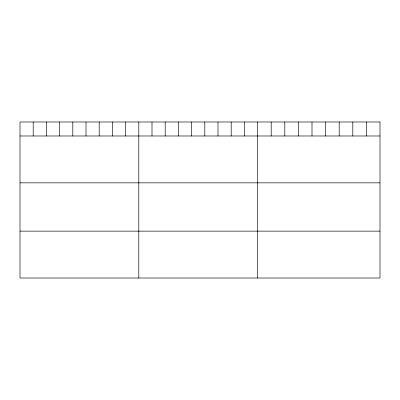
<?xml version="1.0" encoding="UTF-8"?>
<svg xmlns="http://www.w3.org/2000/svg" width="400" height="400" viewBox="0 0 400 400"><rect width="100%" height="100%" fill="white"/><g stroke="black" fill="none" stroke-linecap="round" stroke-linejoin="round"><path stroke-width="0.6" d="M20 135.98L380 135.98M20 182.85L380 182.85M20 231.14L380 231.14M366.4 121.985L366.4 135.98M352.8 121.985L352.8 135.98M339.2 121.985L339.2 135.98M325.6 121.985L325.6 135.98M312 121.985L312 135.98M298.4 121.985L298.4 135.98M284.8 121.985L284.8 135.98M271.2 121.985L271.2 135.98M257.6 121.985L257.6 278.015M244.4 121.985L244.4 135.98M231.2 121.985L231.2 135.98M218 121.985L218 135.98M204.8 121.985L204.8 135.98M191.6 121.985L191.6 135.98M178.4 121.985L178.4 135.98M165.2 121.985L165.2 135.98M152 121.985L152 135.98M138.8 121.985L138.8 278.015M125.6 121.985L125.6 135.98M112.4 121.985L112.4 135.98M99.2 121.985L99.2 135.98M86 121.985L86 135.98M72.8 121.985L72.8 135.98M59.6 121.985L59.6 135.98M46.4 121.985L46.4 135.98M33.2 121.985L33.2 135.98M380 121.985L20 121.985L20 278.015L380 278.015L380 121.985"/></g></svg>
